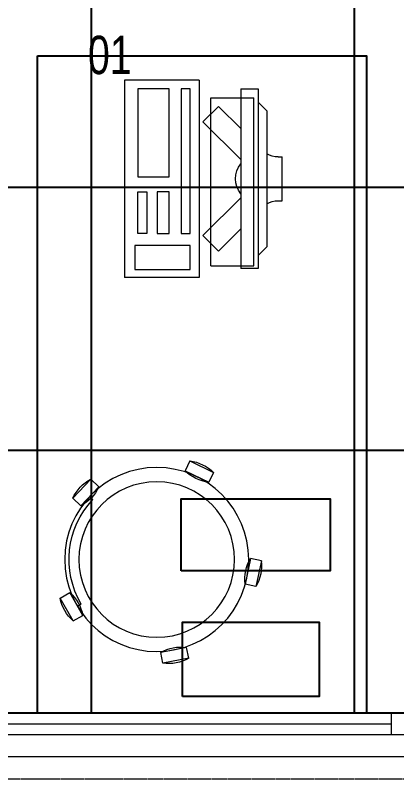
# Model space of a CAD drawing. Extents: x -12260 to 304645, y -29287 to 19916.
# Drawn here: x 45802 to 46673, y -12980 to -11237 of the extents above; entities that cross this region are included whole.
import ezdxf

# ---------------------------------------------------------------- set-up
doc = ezdxf.new("R2010")
doc.units = 0
doc.header["$LTSCALE"] = 0.25
doc.linetypes.add('01-First Floor$0$HIDDEN', pattern=[9.525, 6.35, -3.175])
doc.linetypes.add('DASHDOT', pattern=[25.4, 12.7, -6.35, 0, -6.35])
for name, color, linetype, lineweight in [('01-First Floor$0$72_EGR_EQP_TAG', 142, 'Continuous', 5), ('01-First Floor$0$Aluminum', 251, 'Continuous', 5), ('01-First Floor$0$LOADING', 253, 'Continuous', 5), ('01-First Floor$0$Proj', 251, 'Continuous', 5), ('E-LITE-CLNG-CNDT', 6, 'DASHDOT', 35)]:
    doc.layers.add(name, color=color, linetype=linetype, lineweight=lineweight)
doc.layers.add('01-First Floor$0$FALSE CEILING', color=251, linetype='Continuous')
doc.styles.add('01-First Floor$0$X3G_ENTITY_257CFD', font='swisscl.ttf', dxfattribs={"height": 200})

# ---------------------------------------------------------------- blocks, each defined once
blk = doc.blocks.new('01-First Floor$0$ITCWLS1-P')
at = {"layer": '01-First Floor$0$LOADING'}
for p, q in [((-0.17, 0.45), (-0.17, 0)), ((-0.17, 0.45), (0, 0.45)), ((0, 0.45), (0, 0)), ((-0.2651, 0.43, 0), (-0.3051, 0.43, 0)), ((-0.3051, 0.43, 0), (-0.3051, 0.02, 0)), ((-0.2651, 0.43, 0), (-0.2651, 0.02, 0)), ((-0.1496, 0.4305), (-0.1291, 0.4305)), ((-0.1291, 0.4305), (-0.1291, 0.4089)), ((-0.197, 0.4094), (-0.295, 0.4094)), ((-0.295, 0.0264), (-0.295, 0.4094)), ((-0.197, 0.0264), (-0.197, 0.4094)), ((-0.3251, 0.38, 0), (-0.3051, 0.4, 0)), ((-0.3251, 0.38, 0), (-0.3251, 0.07, 0)), ((-0.3503, 0.275), (-0.3596, 0.275)), ((-0.3596, 0.175), (-0.3596, 0.275)), ((-0.3503, 0.175), (-0.3596, 0.175)), ((-0.3251, 0.07, 0), (-0.3051, 0.05, 0)), ((-0.3051, 0.02, 0), (-0.2651, 0.02, 0)), ((-0.197, 0.0264), (-0.295, 0.0264)), ((-0.17, 0), (0, 0))]:
    blk.add_line(p, q, dxfattribs=at)
at = {"layer": '01-First Floor$0$LOADING', "extrusion": (2.48281e-10, 3.18408e-10, -1)}
for p, q in [((-0.2651, 0.3395), (-0.2144, 0.3902)), ((-0.1791, 0.3548), (-0.2144, 0.3902)), ((-0.2651, 0.2688), (-0.1791, 0.3548))]:
    blk.add_line(p, q, dxfattribs=at)
at = {"layer": '01-First Floor$0$LOADING', "extrusion": (2.48281e-10, -3.18408e-10, -1)}
for p, q in [((-0.2651, 0.1812), (-0.1791, 0.0952)), ((-0.2651, 0.1105), (-0.2144, 0.0598)), ((-0.1791, 0.0952), (-0.2144, 0.0598))]:
    blk.add_line(p, q, dxfattribs=at)
at = {"layer": '01-First Floor$0$LOADING'}
for points in [[(-0.1291, 0.4089), (-0.1291, 0.1), (-0.1496, 0.1), (-0.1496, 0.4305)], [(-0.1496, 0.1), (-0.1496, 0.1), (-0.1496, 0.1), (-0.1496, 0.1), (-0.1496, 0.1), (-0.1496, 0.1), (-0.1496, 0.1), (-0.1496, 0.1), (-0.1496, 0.1)], [(-0.1496, 0.1), (-0.1496, 0.1), (-0.1496, 0.1), (-0.1496, 0.1), (-0.1496, 0.1), (-0.1496, 0.1), (-0.1496, 0.1), (-0.1496, 0.1), (-0.1496, 0.1), (-0.1496, 0.1), (-0.1496, 0.1), (-0.1496, 0.1), (-0.1496, 0.1), (-0.1496, 0.1), (-0.1496, 0.1), (-0.1496, 0.1), (-0.1496, 0.1), (-0.1496, 0.1)], [(-0.1496, 0.1), (-0.1496, 0.1), (-0.1496, 0.1), (-0.1496, 0.1), (-0.1496, 0.1), (-0.1496, 0.1), (-0.1496, 0.1), (-0.1496, 0.1), (-0.1496, 0.1), (-0.1496, 0.1)], [(-0.1496, 0.1), (-0.1496, 0.1), (-0.1496, 0.1), (-0.1496, 0.1), (-0.1496, 0.1), (-0.1496, 0.1), (-0.1496, 0.1)], [(-0.1496, 0.1), (-0.1496, 0.1), (-0.1496, 0.1), (-0.1496, 0.1), (-0.1496, 0.1), (-0.1496, 0.1), (-0.1496, 0.1), (-0.1496, 0.1), (-0.1496, 0.1), (-0.1496, 0.1)], [(-0.1496, 0.1), (-0.1496, 0.1), (-0.1496, 0.1), (-0.1496, 0.1), (-0.1496, 0.1), (-0.1496, 0.1), (-0.1496, 0.1), (-0.1496, 0.1), (-0.1496, 0.1), (-0.1496, 0.1), (-0.1496, 0.1), (-0.1496, 0.1), (-0.1496, 0.1), (-0.1496, 0.1), (-0.1496, 0.1)], [(-0.1496, 0.1), (-0.1496, 0.1), (-0.1496, 0.1), (-0.1496, 0.1), (-0.1496, 0.1), (-0.1496, 0.1), (-0.1496, 0.1), (-0.1496, 0.1), (-0.1496, 0.1), (-0.1496, 0.1)], [(-0.1496, 0.1), (-0.1496, 0.1), (-0.1496, 0.1), (-0.1496, 0.1), (-0.1496, 0.1), (-0.1496, 0.1), (-0.1496, 0.1), (-0.1496, 0.1), (-0.1496, 0.1), (-0.1496, 0.1)], [(-0.1496, 0.1), (-0.1496, 0.1), (-0.1496, 0.1), (-0.1496, 0.1), (-0.1496, 0.1), (-0.1496, 0.1), (-0.1496, 0.1), (-0.1496, 0.1), (-0.1496, 0.1), (-0.1496, 0.1), (-0.1496, 0.1), (-0.1496, 0.1), (-0.1496, 0.1), (-0.1496, 0.1), (-0.1496, 0.1), (-0.1496, 0.1), (-0.1496, 0.1), (-0.1496, 0.1), (-0.1496, 0.1), (-0.1496, 0.1), (-0.1496, 0.1), (-0.1496, 0.1), (-0.1496, 0.1), (-0.1496, 0.1), (-0.1496, 0.1), (-0.1496, 0.1), (-0.1496, 0.1), (-0.1496, 0.1), (-0.1496, 0.1), (-0.1496, 0.1), (-0.1496, 0.1), (-0.1496, 0.1), (-0.1496, 0.1), (-0.1496, 0.1), (-0.1496, 0.1), (-0.1496, 0.1), (-0.1496, 0.1), (-0.1496, 0.1), (-0.1496, 0.1), (-0.1496, 0.1), (-0.1496, 0.1), (-0.1496, 0.1), (-0.1496, 0.1), (-0.1496, 0.1), (-0.1496, 0.1), (-0.1496, 0.1), (-0.1496, 0.1), (-0.1496, 0.1), (-0.1496, 0.1), (-0.1496, 0.1), (-0.1496, 0.1), (-0.1496, 0.1), (-0.1496, 0.1), (-0.1496, 0.1)], [(-0.1496, 0.1), (-0.1496, 0.1), (-0.1496, 0.1), (-0.1496, 0.1), (-0.1496, 0.1), (-0.1496, 0.1), (-0.1496, 0.1), (-0.1496, 0.1), (-0.1496, 0.1), (-0.1496, 0.1), (-0.1496, 0.1), (-0.1496, 0.1), (-0.1496, 0.1), (-0.1496, 0.1), (-0.1496, 0.1), (-0.1496, 0.1), (-0.1496, 0.1), (-0.1496, 0.1), (-0.1496, 0.1), (-0.1496, 0.1), (-0.1496, 0.1), (-0.1496, 0.1), (-0.1496, 0.1), (-0.1496, 0.1), (-0.1496, 0.1), (-0.1496, 0.1), (-0.1496, 0.1), (-0.1496, 0.1), (-0.1496, 0.1), (-0.1496, 0.1), (-0.1496, 0.1), (-0.1496, 0.1), (-0.1496, 0.1), (-0.1496, 0.1), (-0.1496, 0.1), (-0.1496, 0.1), (-0.1496, 0.1), (-0.1496, 0.1), (-0.1496, 0.1), (-0.1496, 0.1), (-0.1496, 0.1), (-0.1496, 0.1), (-0.1496, 0.1), (-0.1496, 0.1), (-0.1496, 0.1), (-0.1496, 0.1), (-0.1496, 0.1), (-0.1496, 0.1), (-0.1496, 0.1), (-0.1496, 0.1), (-0.1496, 0.1), (-0.1496, 0.1), (-0.1496, 0.1), (-0.1496, 0.1), (-0.1496, 0.1), (-0.1496, 0.1), (-0.1496, 0.1), (-0.1496, 0.1), (-0.1496, 0.1), (-0.1496, 0.1), (-0.1496, 0.1), (-0.1496, 0.1), (-0.1496, 0.1), (-0.1496, 0.1), (-0.1496, 0.1), (-0.1496, 0.1), (-0.1496, 0.1), (-0.1496, 0.1), (-0.1496, 0.1), (-0.1496, 0.1), (-0.1496, 0.1), (-0.1496, 0.1), (-0.1496, 0.1), (-0.1496, 0.1), (-0.1496, 0.1), (-0.1496, 0.1), (-0.1496, 0.1), (-0.1496, 0.1), (-0.1496, 0.1), (-0.1496, 0.1), (-0.1496, 0.1), (-0.1496, 0.1), (-0.1496, 0.1), (-0.1496, 0.1), (-0.1496, 0.1), (-0.1496, 0.1), (-0.1496, 0.1), (-0.1496, 0.1), (-0.1496, 0.1)], [(-0.1496, 0.1), (-0.1496, 0.1), (-0.1496, 0.1), (-0.1496, 0.1), (-0.1496, 0.1), (-0.1496, 0.1), (-0.1496, 0.1), (-0.1496, 0.1), (-0.1496, 0.1), (-0.1496, 0.1), (-0.1496, 0.1), (-0.1496, 0.1)], [(-0.1496, 0.1), (-0.1496, 0.1), (-0.1496, 0.1), (-0.1496, 0.1), (-0.1496, 0.1), (-0.1496, 0.1), (-0.1496, 0.1)], [(-0.1496, 0.1), (-0.1496, 0.1), (-0.1496, 0.1), (-0.1496, 0.1), (-0.1496, 0.1), (-0.1496, 0.1), (-0.1496, 0.1), (-0.1496, 0.1), (-0.1496, 0.1), (-0.1496, 0.1), (-0.1496, 0.1), (-0.1496, 0.1), (-0.1496, 0.1), (-0.1496, 0.1), (-0.1496, 0.1), (-0.1496, 0.1), (-0.1496, 0.1)], [(-0.1496, 0.1), (-0.1496, 0.1), (-0.1496, 0.1), (-0.1496, 0.1), (-0.1496, 0.1), (-0.1496, 0.1), (-0.1496, 0.1), (-0.1496, 0.1), (-0.1496, 0.1), (-0.1496, 0.1), (-0.1496, 0.1), (-0.1496, 0.1), (-0.1496, 0.1), (-0.1496, 0.1), (-0.1496, 0.1), (-0.1496, 0.1), (-0.1496, 0.1), (-0.1496, 0.1), (-0.1496, 0.1), (-0.1496, 0.1), (-0.1496, 0.1), (-0.1496, 0.1), (-0.1496, 0.1), (-0.1496, 0.1), (-0.1496, 0.1), (-0.1496, 0.1), (-0.1496, 0.1), (-0.1496, 0.1), (-0.1496, 0.1), (-0.1496, 0.1), (-0.1496, 0.1), (-0.1496, 0.1), (-0.1496, 0.1), (-0.1496, 0.1), (-0.1496, 0.1), (-0.1496, 0.1), (-0.1496, 0.1), (-0.1496, 0.1), (-0.1496, 0.1), (-0.1496, 0.1), (-0.1496, 0.1), (-0.1496, 0.1), (-0.1496, 0.1), (-0.1496, 0.1), (-0.1496, 0.1), (-0.1496, 0.1), (-0.1496, 0.1), (-0.1496, 0.1), (-0.1496, 0.1), (-0.1496, 0.1), (-0.1496, 0.1), (-0.1496, 0.1), (-0.1496, 0.1), (-0.1496, 0.1), (-0.1496, 0.1), (-0.1496, 0.1), (-0.1496, 0.1), (-0.1496, 0.1), (-0.1496, 0.1), (-0.1496, 0.1), (-0.1496, 0.1), (-0.1496, 0.1), (-0.1496, 0.1), (-0.1496, 0.1), (-0.1496, 0.1), (-0.1496, 0.1), (-0.1496, 0.1), (-0.1496, 0.1), (-0.1496, 0.1), (-0.1496, 0.1), (-0.1496, 0.1), (-0.1496, 0.1), (-0.1496, 0.1), (-0.1496, 0.1), (-0.1496, 0.1), (-0.1496, 0.1), (-0.1496, 0.1), (-0.1496, 0.1), (-0.1496, 0.1), (-0.1496, 0.1), (-0.1496, 0.1), (-0.1496, 0.1), (-0.1496, 0.1), (-0.1496, 0.1), (-0.1496, 0.1), (-0.1496, 0.1), (-0.1496, 0.1), (-0.1496, 0.1), (-0.1496, 0.1), (-0.1496, 0.1), (-0.1496, 0.1), (-0.1496, 0.1), (-0.1496, 0.1), (-0.1496, 0.1), (-0.1496, 0.1), (-0.1496, 0.1), (-0.1496, 0.1), (-0.1496, 0.1), (-0.1496, 0.1), (-0.1496, 0.1), (-0.1496, 0.1), (-0.1496, 0.1), (-0.1496, 0.1), (-0.1496, 0.1), (-0.1496, 0.1), (-0.1496, 0.1), (-0.1496, 0.1), (-0.1496, 0.1), (-0.1496, 0.1), (-0.1496, 0.1), (-0.1496, 0.1)], [(-0.1496, 0.1), (-0.1496, 0.1), (-0.1496, 0.1), (-0.1496, 0.1), (-0.1496, 0.1), (-0.1496, 0.1), (-0.1496, 0.1), (-0.1496, 0.1)]]:
    blk.add_lwpolyline(points, dxfattribs=at)
for points in [[(-0.1019, 0.4305), (-0.0304, 0.4305), (-0.0304, 0.2294), (-0.1019, 0.2294)], [(-0.1019, 0.1954), (-0.0747, 0.1954), (-0.0747, 0.1), (-0.1019, 0.1)], [(-0.0304, 0.1954), (-0.0508, 0.1954), (-0.0508, 0.1), (-0.0304, 0.1)], [(-0.1496, 0.1), (-0.1496, 0.1), (-0.1496, 0.1), (-0.1496, 0.1), (-0.1496, 0.1), (-0.1496, 0.1), (-0.1496, 0.1), (-0.1496, 0.1), (-0.1496, 0.1), (-0.1496, 0.1), (-0.1496, 0.1), (-0.1496, 0.1), (-0.1496, 0.1), (-0.1496, 0.1), (-0.1496, 0.1), (-0.1496, 0.1), (-0.1496, 0.1), (-0.1496, 0.1), (-0.1496, 0.1), (-0.1496, 0.1), (-0.1496, 0.1), (-0.1496, 0.1), (-0.1496, 0.1), (-0.1496, 0.1), (-0.1496, 0.1), (-0.1496, 0.1), (-0.1496, 0.1), (-0.1496, 0.1), (-0.1496, 0.1), (-0.1496, 0.1), (-0.1496, 0.1), (-0.1496, 0.1), (-0.1496, 0.1), (-0.1496, 0.1), (-0.1496, 0.1), (-0.1496, 0.1), (-0.1496, 0.1), (-0.1496, 0.1), (-0.1496, 0.1), (-0.1496, 0.1), (-0.1496, 0.1), (-0.1496, 0.1), (-0.1496, 0.1), (-0.1496, 0.1), (-0.1496, 0.1), (-0.1496, 0.1), (-0.1496, 0.1), (-0.1496, 0.1), (-0.1496, 0.1), (-0.1496, 0.1), (-0.1496, 0.1), (-0.1496, 0.1), (-0.1496, 0.1), (-0.1496, 0.1), (-0.1496, 0.1), (-0.1496, 0.1), (-0.1496, 0.1), (-0.1496, 0.1), (-0.1496, 0.1), (-0.1496, 0.1), (-0.1496, 0.1), (-0.1496, 0.1), (-0.1496, 0.1), (-0.1496, 0.1), (-0.1496, 0.1), (-0.1496, 0.1), (-0.1496, 0.1), (-0.1496, 0.1), (-0.1496, 0.1), (-0.1496, 0.1), (-0.1496, 0.1), (-0.1496, 0.1), (-0.1496, 0.1), (-0.1496, 0.1), (-0.1496, 0.1), (-0.1496, 0.1), (-0.1496, 0.1), (-0.1496, 0.1), (-0.1496, 0.1), (-0.1496, 0.1), (-0.1496, 0.1), (-0.1496, 0.1), (-0.1496, 0.1), (-0.1496, 0.1), (-0.1496, 0.1), (-0.1496, 0.1), (-0.1496, 0.1), (-0.1496, 0.1), (-0.1496, 0.1), (-0.1496, 0.1), (-0.1496, 0.1), (-0.1496, 0.1), (-0.1496, 0.1), (-0.1496, 0.1), (-0.1496, 0.1), (-0.1496, 0.1), (-0.1496, 0.1), (-0.1496, 0.1), (-0.1496, 0.1), (-0.1496, 0.1), (-0.1496, 0.1), (-0.1496, 0.1), (-0.1496, 0.1), (-0.1496, 0.1), (-0.1496, 0.1), (-0.1496, 0.1), (-0.1496, 0.1), (-0.1496, 0.1), (-0.1496, 0.1), (-0.1496, 0.1), (-0.1496, 0.1), (-0.1496, 0.1), (-0.1496, 0.1), (-0.1496, 0.1), (-0.1496, 0.1), (-0.1496, 0.1), (-0.1496, 0.1), (-0.1496, 0.1), (-0.1496, 0.1), (-0.1496, 0.1), (-0.1496, 0.1), (-0.1496, 0.1), (-0.1496, 0.1), (-0.1496, 0.1), (-0.1496, 0.1), (-0.1496, 0.1), (-0.1496, 0.1), (-0.1496, 0.1), (-0.1496, 0.1), (-0.1496, 0.1), (-0.1496, 0.1), (-0.1496, 0.1), (-0.1496, 0.1), (-0.1496, 0.1), (-0.1496, 0.1), (-0.1496, 0.1), (-0.1496, 0.1), (-0.1496, 0.1), (-0.1496, 0.1), (-0.1496, 0.1), (-0.1496, 0.1), (-0.1496, 0.1), (-0.1496, 0.1), (-0.1496, 0.1), (-0.1496, 0.1), (-0.1496, 0.1), (-0.1496, 0.1), (-0.1496, 0.1), (-0.1496, 0.1), (-0.1496, 0.1), (-0.1496, 0.1), (-0.1496, 0.1), (-0.1496, 0.1), (-0.1496, 0.1), (-0.1496, 0.1), (-0.1496, 0.1), (-0.1496, 0.1), (-0.1496, 0.1), (-0.1496, 0.1), (-0.1496, 0.1), (-0.1496, 0.1), (-0.1496, 0.1), (-0.1496, 0.1), (-0.1496, 0.1), (-0.1496, 0.1), (-0.1496, 0.1), (-0.1496, 0.1), (-0.1496, 0.1), (-0.1496, 0.1), (-0.1496, 0.1), (-0.1496, 0.1), (-0.1496, 0.1), (-0.1496, 0.1), (-0.1496, 0.1), (-0.1496, 0.1), (-0.1496, 0.1), (-0.1496, 0.1), (-0.1496, 0.1), (-0.1496, 0.1), (-0.1496, 0.1), (-0.1496, 0.1), (-0.1496, 0.1), (-0.1496, 0.1), (-0.1496, 0.1), (-0.1496, 0.1), (-0.1496, 0.1), (-0.1496, 0.1), (-0.1496, 0.1), (-0.1496, 0.1), (-0.1496, 0.1), (-0.1496, 0.1), (-0.1496, 0.1), (-0.1496, 0.1), (-0.1496, 0.1), (-0.1496, 0.1), (-0.1496, 0.1), (-0.1496, 0.1), (-0.1496, 0.1), (-0.1496, 0.1), (-0.1496, 0.1), (-0.1496, 0.1), (-0.1496, 0.1), (-0.1496, 0.1), (-0.1496, 0.1), (-0.1496, 0.1), (-0.1496, 0.1), (-0.1496, 0.1), (-0.1496, 0.1), (-0.1496, 0.1), (-0.1496, 0.1), (-0.1496, 0.1), (-0.1496, 0.1), (-0.1496, 0.1), (-0.1496, 0.1), (-0.1496, 0.1), (-0.1496, 0.1), (-0.1496, 0.1), (-0.1496, 0.1), (-0.1496, 0.1), (-0.1496, 0.1), (-0.1496, 0.1), (-0.1496, 0.1), (-0.1496, 0.1), (-0.1496, 0.1), (-0.1496, 0.1), (-0.1496, 0.1), (-0.1496, 0.1), (-0.1496, 0.1), (-0.1496, 0.1), (-0.1496, 0.1), (-0.1496, 0.1), (-0.1496, 0.1), (-0.1496, 0.1), (-0.1496, 0.1), (-0.1496, 0.1), (-0.1496, 0.1), (-0.1496, 0.1), (-0.1496, 0.1), (-0.1496, 0.1), (-0.1496, 0.1), (-0.1496, 0.1), (-0.1496, 0.1), (-0.1496, 0.1), (-0.1496, 0.1), (-0.1496, 0.1), (-0.1496, 0.1), (-0.1496, 0.1), (-0.1496, 0.1), (-0.1496, 0.1), (-0.1496, 0.1), (-0.1496, 0.1), (-0.1496, 0.1), (-0.1496, 0.1), (-0.1496, 0.1), (-0.1496, 0.1), (-0.1496, 0.1), (-0.1496, 0.1), (-0.1496, 0.1), (-0.1496, 0.1), (-0.1496, 0.1), (-0.1496, 0.1), (-0.1496, 0.1), (-0.1496, 0.1), (-0.1496, 0.1), (-0.1496, 0.1), (-0.1496, 0.1), (-0.1496, 0.1), (-0.1496, 0.1), (-0.1496, 0.1), (-0.1496, 0.1), (-0.1496, 0.1), (-0.1496, 0.1), (-0.1496, 0.1), (-0.1496, 0.1), (-0.1496, 0.1), (-0.1496, 0.1), (-0.1496, 0.1)], [(-0.1496, 0.1), (-0.1496, 0.1), (-0.1496, 0.1), (-0.1496, 0.1), (-0.1496, 0.1), (-0.1496, 0.1), (-0.1496, 0.1), (-0.1496, 0.1), (-0.1496, 0.1), (-0.1496, 0.1), (-0.1496, 0.1), (-0.1496, 0.1), (-0.1496, 0.1), (-0.1496, 0.1), (-0.1496, 0.1), (-0.1496, 0.1), (-0.1496, 0.1), (-0.1496, 0.1), (-0.1496, 0.1), (-0.1496, 0.1), (-0.1496, 0.1), (-0.1496, 0.1), (-0.1496, 0.1), (-0.1496, 0.1), (-0.1496, 0.1), (-0.1496, 0.1), (-0.1496, 0.1), (-0.1496, 0.1), (-0.1496, 0.1), (-0.1496, 0.1), (-0.1496, 0.1), (-0.1496, 0.1), (-0.1496, 0.1), (-0.1496, 0.1), (-0.1496, 0.1), (-0.1496, 0.1), (-0.1496, 0.1), (-0.1496, 0.1), (-0.1496, 0.1), (-0.1496, 0.1), (-0.1496, 0.1), (-0.1496, 0.1), (-0.1496, 0.1), (-0.1496, 0.1), (-0.1496, 0.1), (-0.1496, 0.1), (-0.1496, 0.1), (-0.1496, 0.1), (-0.1496, 0.1), (-0.1496, 0.1), (-0.1496, 0.1), (-0.1496, 0.1), (-0.1496, 0.1), (-0.1496, 0.1), (-0.1496, 0.1), (-0.1496, 0.1), (-0.1496, 0.1), (-0.1496, 0.1), (-0.1496, 0.1), (-0.1496, 0.1), (-0.1496, 0.1), (-0.1496, 0.1), (-0.1496, 0.1), (-0.1496, 0.1), (-0.1496, 0.1), (-0.1496, 0.1), (-0.1496, 0.1), (-0.1496, 0.1), (-0.1496, 0.1), (-0.1496, 0.1), (-0.1496, 0.1), (-0.1496, 0.1), (-0.1496, 0.1), (-0.1496, 0.1), (-0.1496, 0.1), (-0.1496, 0.1), (-0.1496, 0.1), (-0.1496, 0.1), (-0.1496, 0.1), (-0.1496, 0.1), (-0.1496, 0.1), (-0.1496, 0.1), (-0.1496, 0.1), (-0.1496, 0.1), (-0.1496, 0.1), (-0.1496, 0.1), (-0.1496, 0.1), (-0.1496, 0.1), (-0.1496, 0.1), (-0.1496, 0.1), (-0.1496, 0.1), (-0.1496, 0.1), (-0.1496, 0.1), (-0.1496, 0.1), (-0.1496, 0.1), (-0.1496, 0.1), (-0.1496, 0.1), (-0.1496, 0.1), (-0.1496, 0.1), (-0.1496, 0.1), (-0.1496, 0.1), (-0.1496, 0.1), (-0.1496, 0.1), (-0.1496, 0.1), (-0.1496, 0.1), (-0.1496, 0.1), (-0.1496, 0.1), (-0.1496, 0.1), (-0.1496, 0.1), (-0.1496, 0.1), (-0.1496, 0.1), (-0.1496, 0.1), (-0.1496, 0.1), (-0.1496, 0.1), (-0.1496, 0.1), (-0.1496, 0.1), (-0.1496, 0.1), (-0.1496, 0.1), (-0.1496, 0.1), (-0.1496, 0.1), (-0.1496, 0.1), (-0.1496, 0.1), (-0.1496, 0.1), (-0.1496, 0.1), (-0.1496, 0.1), (-0.1496, 0.1), (-0.1496, 0.1), (-0.1496, 0.1), (-0.1496, 0.1), (-0.1496, 0.1), (-0.1496, 0.1), (-0.1496, 0.1), (-0.1496, 0.1), (-0.1496, 0.1), (-0.1496, 0.1), (-0.1496, 0.1), (-0.1496, 0.1), (-0.1496, 0.1), (-0.1496, 0.1), (-0.1496, 0.1), (-0.1496, 0.1), (-0.1496, 0.1), (-0.1496, 0.1), (-0.1496, 0.1), (-0.1496, 0.1), (-0.1496, 0.1), (-0.1496, 0.1), (-0.1496, 0.1), (-0.1496, 0.1), (-0.1496, 0.1), (-0.1496, 0.1), (-0.1496, 0.1), (-0.1496, 0.1), (-0.1496, 0.1), (-0.1496, 0.1), (-0.1496, 0.1), (-0.1496, 0.1), (-0.1496, 0.1), (-0.1496, 0.1), (-0.1496, 0.1), (-0.1496, 0.1), (-0.1496, 0.1), (-0.1496, 0.1), (-0.1496, 0.1), (-0.1496, 0.1), (-0.1496, 0.1), (-0.1496, 0.1), (-0.1496, 0.1), (-0.1496, 0.1), (-0.1496, 0.1), (-0.1496, 0.1), (-0.1496, 0.1), (-0.1496, 0.1), (-0.1496, 0.1), (-0.1496, 0.1), (-0.1496, 0.1), (-0.1496, 0.1), (-0.1496, 0.1), (-0.1496, 0.1), (-0.1496, 0.1), (-0.1496, 0.1), (-0.1496, 0.1), (-0.1496, 0.1), (-0.1496, 0.1), (-0.1496, 0.1), (-0.1496, 0.1), (-0.1496, 0.1), (-0.1496, 0.1), (-0.1496, 0.1), (-0.1496, 0.1), (-0.1496, 0.1), (-0.1496, 0.1), (-0.1496, 0.1), (-0.1496, 0.1), (-0.1496, 0.1), (-0.1496, 0.1), (-0.1496, 0.1), (-0.1496, 0.1), (-0.1496, 0.1), (-0.1496, 0.1), (-0.1496, 0.1), (-0.1496, 0.1), (-0.1496, 0.1), (-0.1496, 0.1), (-0.1496, 0.1), (-0.1496, 0.1), (-0.1496, 0.1), (-0.1496, 0.1), (-0.1496, 0.1), (-0.1496, 0.1), (-0.1496, 0.1), (-0.1496, 0.1), (-0.1496, 0.1), (-0.1496, 0.1)], [(-0.1496, 0.1), (-0.1496, 0.1), (-0.1496, 0.1), (-0.1496, 0.1), (-0.1496, 0.1), (-0.1496, 0.1), (-0.1496, 0.1), (-0.1496, 0.1), (-0.1496, 0.1), (-0.1496, 0.1), (-0.1496, 0.1), (-0.1496, 0.1), (-0.1496, 0.1), (-0.1496, 0.1), (-0.1496, 0.1), (-0.1496, 0.1), (-0.1496, 0.1), (-0.1496, 0.1), (-0.1496, 0.1), (-0.1496, 0.1), (-0.1496, 0.1), (-0.1496, 0.1), (-0.1496, 0.1), (-0.1496, 0.1), (-0.1496, 0.1), (-0.1496, 0.1), (-0.1496, 0.1), (-0.1496, 0.1), (-0.1496, 0.1), (-0.1496, 0.1), (-0.1496, 0.1), (-0.1496, 0.1), (-0.1496, 0.1), (-0.1496, 0.1), (-0.1496, 0.1), (-0.1496, 0.1), (-0.1496, 0.1), (-0.1496, 0.1), (-0.1496, 0.1), (-0.1496, 0.1), (-0.1496, 0.1), (-0.1496, 0.1), (-0.1496, 0.1), (-0.1496, 0.1), (-0.1496, 0.1), (-0.1496, 0.1), (-0.1496, 0.1), (-0.1496, 0.1), (-0.1496, 0.1), (-0.1496, 0.1), (-0.1496, 0.1), (-0.1496, 0.1), (-0.1496, 0.1), (-0.1496, 0.1), (-0.1496, 0.1), (-0.1496, 0.1), (-0.1496, 0.1), (-0.1496, 0.1), (-0.1496, 0.1), (-0.1496, 0.1), (-0.1496, 0.1), (-0.1496, 0.1), (-0.1496, 0.1), (-0.1496, 0.1), (-0.1496, 0.1), (-0.1496, 0.1), (-0.1496, 0.1), (-0.1496, 0.1), (-0.1496, 0.1), (-0.1496, 0.1), (-0.1496, 0.1), (-0.1496, 0.1), (-0.1496, 0.1), (-0.1496, 0.1), (-0.1496, 0.1), (-0.1496, 0.1), (-0.1496, 0.1), (-0.1496, 0.1), (-0.1496, 0.1), (-0.1496, 0.1), (-0.1496, 0.1), (-0.1496, 0.1), (-0.1496, 0.1), (-0.1496, 0.1), (-0.1496, 0.1), (-0.1496, 0.1), (-0.1496, 0.1), (-0.1496, 0.1), (-0.1496, 0.1), (-0.1496, 0.1), (-0.1496, 0.1), (-0.1496, 0.1), (-0.1496, 0.1), (-0.1496, 0.1), (-0.1496, 0.1), (-0.1496, 0.1), (-0.1496, 0.1), (-0.1496, 0.1), (-0.1496, 0.1), (-0.1496, 0.1), (-0.1496, 0.1), (-0.1496, 0.1), (-0.1496, 0.1), (-0.1496, 0.1), (-0.1496, 0.1), (-0.1496, 0.1), (-0.1496, 0.1), (-0.1496, 0.1), (-0.1496, 0.1), (-0.1496, 0.1), (-0.1496, 0.1), (-0.1496, 0.1), (-0.1496, 0.1), (-0.1496, 0.1), (-0.1496, 0.1), (-0.1496, 0.1), (-0.1496, 0.1), (-0.1496, 0.1), (-0.1496, 0.1), (-0.1496, 0.1), (-0.1496, 0.1), (-0.1496, 0.1), (-0.1496, 0.1), (-0.1496, 0.1), (-0.1496, 0.1), (-0.1496, 0.1), (-0.1496, 0.1), (-0.1496, 0.1), (-0.1496, 0.1), (-0.1496, 0.1), (-0.1496, 0.1), (-0.1496, 0.1), (-0.1496, 0.1), (-0.1496, 0.1), (-0.1496, 0.1), (-0.1496, 0.1), (-0.1496, 0.1), (-0.1496, 0.1), (-0.1496, 0.1), (-0.1496, 0.1), (-0.1496, 0.1), (-0.1496, 0.1), (-0.1496, 0.1), (-0.1496, 0.1), (-0.1496, 0.1), (-0.1496, 0.1), (-0.1496, 0.1), (-0.1496, 0.1), (-0.1496, 0.1), (-0.1496, 0.1), (-0.1496, 0.1), (-0.1496, 0.1), (-0.1496, 0.1), (-0.1496, 0.1), (-0.1496, 0.1), (-0.1496, 0.1), (-0.1496, 0.1), (-0.1496, 0.1), (-0.1496, 0.1), (-0.1496, 0.1), (-0.1496, 0.1), (-0.1496, 0.1), (-0.1496, 0.1), (-0.1496, 0.1), (-0.1496, 0.1), (-0.1496, 0.1), (-0.1496, 0.1), (-0.1496, 0.1), (-0.1496, 0.1), (-0.1496, 0.1), (-0.1496, 0.1), (-0.1496, 0.1), (-0.1496, 0.1), (-0.1496, 0.1), (-0.1496, 0.1), (-0.1496, 0.1), (-0.1496, 0.1), (-0.1496, 0.1), (-0.1496, 0.1), (-0.1496, 0.1), (-0.1496, 0.1), (-0.1496, 0.1), (-0.1496, 0.1), (-0.1496, 0.1), (-0.1496, 0.1), (-0.1496, 0.1), (-0.1496, 0.1), (-0.1496, 0.1), (-0.1496, 0.1), (-0.1496, 0.1), (-0.1496, 0.1), (-0.1496, 0.1), (-0.1496, 0.1), (-0.1496, 0.1), (-0.1496, 0.1), (-0.1496, 0.1), (-0.1496, 0.1), (-0.1496, 0.1), (-0.1496, 0.1), (-0.1496, 0.1), (-0.1496, 0.1), (-0.1496, 0.1), (-0.1496, 0.1), (-0.1496, 0.1), (-0.1496, 0.1), (-0.1496, 0.1), (-0.1496, 0.1), (-0.1496, 0.1), (-0.1496, 0.1), (-0.1496, 0.1), (-0.1496, 0.1), (-0.1496, 0.1), (-0.1496, 0.1), (-0.1496, 0.1), (-0.1496, 0.1), (-0.1496, 0.1), (-0.1496, 0.1), (-0.1496, 0.1), (-0.1496, 0.1)], [(-0.1496, 0.0727), (-0.0236, 0.0727), (-0.0236, 0.0182), (-0.1496, 0.0182)]]:
    blk.add_lwpolyline(points, close=True, dxfattribs=at)
for centre, radius, start, end in [((-0.3503, 0.325), 0.05, 270, 300.3093), ((-0.3089, 0.225), 0.0556, 321.9431, 38.0569), ((-0.3503, 0.125), 0.05, 59.6907, 90)]:
    blk.add_arc(centre, radius, start, end, dxfattribs=at)
blk = doc.blocks.new('01-First Floor$0$HF10037B-P')
at = {"layer": '01-First Floor$0$LOADING'}
for p, q in [((0.2459, 0.134), (0.1859, 0.134)), ((0.1859, 0.134), (0.1859, 0.109)), ((0.2459, 0.134), (0.2459, 0.109)), ((0.2459, 0.109), (0.1859, 0.109)), ((0, 0), (-0.0142, -0.0583)), ((0, 0), (0.0243, -0.0059)), ((0.0243, -0.0059), (0.01, -0.0642)), ((0.4071, -0.0094), (0.431, -0.0018)), ((0.4071, -0.0094), (0.4255, -0.0665)), ((0.431, -0.0018), (0.4493, -0.0589)), ((0.4069, -0.0417), (0.4165, -0.0387)), ((-0.0142, -0.0583), (0.01, -0.0642)), ((0.4255, -0.0665), (0.4493, -0.0589)), ((0.0524, -0.2725), (0.0674, -0.2525)), ((0.0674, -0.2525), (0.1154, -0.2885)), ((0.3125, -0.2897), (0.362, -0.2558)), ((0.3761, -0.2764), (0.362, -0.2558)), ((0.0524, -0.2725), (0.1004, -0.3085)), ((0.3266, -0.3103), (0.3761, -0.2764)), ((0.3267, -0.268), (0.3323, -0.2763)), ((0.1004, -0.3085), (0.1154, -0.2885)), ((0.3266, -0.3103), (0.3125, -0.2897))]:
    blk.add_line(p, q, dxfattribs=at)
for radius in [0.21, 0.1775]:
    blk.add_circle((0.2161, -0.1014), radius, dxfattribs=at)
for centre, radius, start, end in [((0.2159, 0.0465), 0.0925, 71.0754, 108.9246), ((0.2159, 0.1965), 0.0925, 251.0754, 288.9246), ((0.0779, -0.0499), 0.0925, 147.3419, 185.1912), ((-0.0678, -0.0143), 0.0925, 327.3419, 5.1912), ((0.4996, -0.0113), 0.0925, 178.8412, 216.6904), ((0.3568, -0.057), 0.0925, 358.8412, 36.6904), ((0.2161, -0.1014), 0.2, 303.6037, 17.3657), ((0.0389, -0.3404), 0.0925, 34.1875, 72.0368), ((0.3867, -0.3449), 0.0925, 105.5121, 143.3614), ((0.1289, -0.2205), 0.0925, 214.1875, 252.0368), ((0.3019, -0.2212), 0.0925, 285.5121, 323.3614)]:
    blk.add_arc(centre, radius, start, end, dxfattribs=at)
blk = doc.blocks.new('01-First Floor')
at = {"layer": '01-First Floor$0$Aluminum'}
for p, q in [((46736, -12830), (45236, -12830)), ((46661, -12880), (46661, -12830)), ((45311, -12855), (46661, -12855)), ((46711, -12880), (45261, -12880)), ((46736, -12930), (45236, -12930))]:
    blk.add_line(p, q, dxfattribs=at)
at = {"layer": '01-First Floor$0$FALSE CEILING', "linetype": 'Continuous'}
for p, q in [((45976, -12830), (45976, -9540)), ((46576, -12830), (46576, -9540)), ((44776, -11630), (48976, -11630)), ((44776, -12230), (48976, -12230))]:
    blk.add_line(p, q, dxfattribs=at)
at = {"layer": '01-First Floor$0$FALSE CEILING'}
blk.add_lwpolyline([(44776, -9540), (48976, -9540), (48976, -12830), (44776, -12830)], close=True, dxfattribs=at)
at = {"layer": '01-First Floor$0$FALSE CEILING', "elevation": -0.1}
for points in [[(45853.3, -11330), (46603.3, -11330), (46603.3, -12830), (45853.3, -12830)], [(46180.9, -12505.3), (46180.9, -12340.9), (46520.5, -12340.9), (46520.5, -12505.3)], [(46183.6, -12792.2), (46183.6, -12622.3), (46495.4, -12622.3), (46495.4, -12792.2)]]:
    blk.add_lwpolyline(points, close=True, dxfattribs=at)
at = {"layer": '01-First Floor$0$LOADING', "elevation": -0.1}
blk.add_lwpolyline([(45853.3, -11330), (46603.3, -11330), (46603.3, -12830), (45853.3, -12830)], close=True, dxfattribs=at)
at = {"layer": '01-First Floor$0$Proj', "linetype": '01-First Floor$0$HIDDEN'}
blk.add_line((45236, -12980), (46736, -12980), dxfattribs=at)
at = {"layer": '01-First Floor$0$LOADING', "extrusion": (-8.01373e-06, 1.94101e-16, 1), "xscale": -1000.000000000013, "yscale": 1000.000000000013, "zscale": 1000.000000000013, "rotation": 359.9999999999992}
blk.add_blockref('01-First Floor$0$ITCWLS1-P', (46051.5, -11835.5, -0.5), dxfattribs=at)
at = {"layer": '01-First Floor$0$LOADING', "extrusion": (-2.75759e-10, 1.16581e-09, -1), "xscale": 999.9999999999997, "yscale": 999.9999999999997, "zscale": 999.9999999999997, "rotation": 25.78131253592628}
blk.add_blockref('01-First Floor$0$HF10037B-P', (-46363.7, -12482.3, 0.1), dxfattribs=at)
at = {"layer": '01-First Floor$0$72_EGR_EQP_TAG', "insert": (46018, -11284.1, -0.1), "char_height": 87.47, "attachment_point": 2, "style": '01-First Floor$0$X3G_ENTITY_257CFD'}
blk.add_mtext('01', dxfattribs=at)

msp = doc.modelspace()

# ---------------------------------------------------------------- block references
at = {"layer": 'E-LITE-CLNG-CNDT'}
msp.add_blockref('01-First Floor', (0, 0), dxfattribs=at)

doc.saveas('drawing.dxf')
